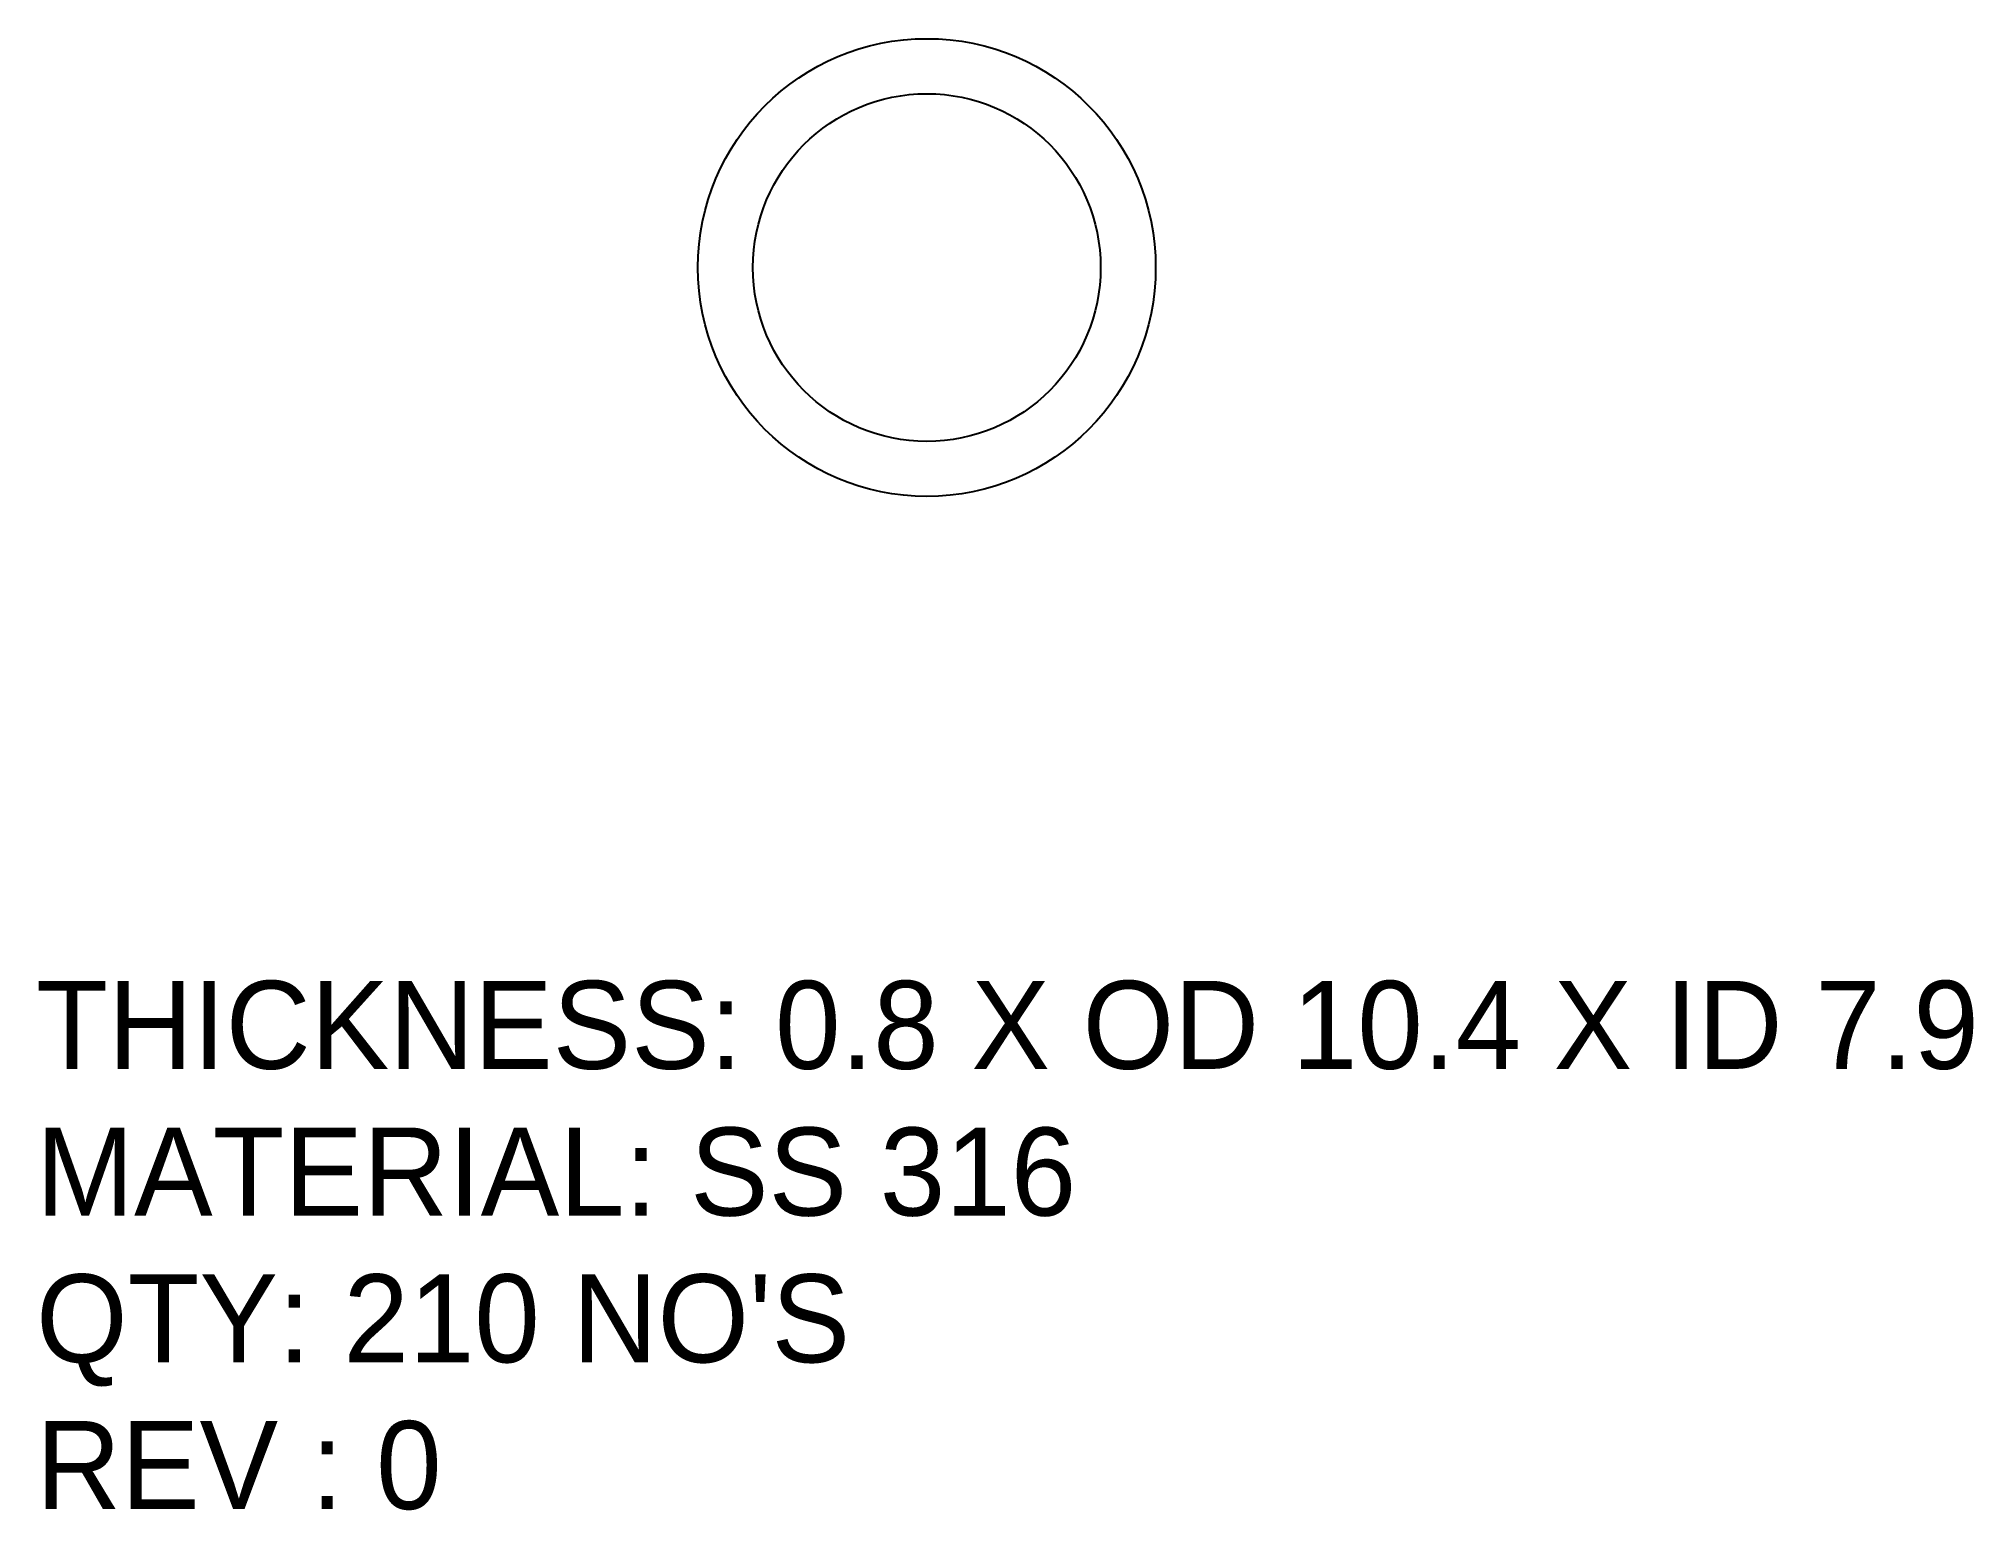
# Model space of a CAD drawing. Header units: inches. Extents: x 2474.6 to 2518.5, y -188.4 to -155.
import ezdxf

# ---------------------------------------------------------------- set-up
doc = ezdxf.new("R2010")
doc.units = ezdxf.units.IN
doc.header["$MEASUREMENT"] = 0
doc.layers.add('LaserCutting', color=3, linetype='Continuous')

msp = doc.modelspace()

# ---------------------------------------------------------------- linework, layer by layer
at = {"layer": 'LaserCutting'}
for radius in [5.2, 3.95]:
    msp.add_circle((2494.76, -160.201), radius, dxfattribs=at)

# ---------------------------------------------------------------- texts
at = {"layer": 'LaserCutting', "insert": (2474.52, -176.408), "char_height": 2, "width": 174.51456, "attachment_point": 1}
msp.add_mtext("{\\fCentury Gothic|b0|i0|c0|p18;THICKNESS: 0.8 X OD 10.4 X ID 7.9\\PMATERIAL: SS 316\\PQTY: 210 NO'S\\PREV : 0}", dxfattribs=at)

doc.saveas('drawing.dxf')
